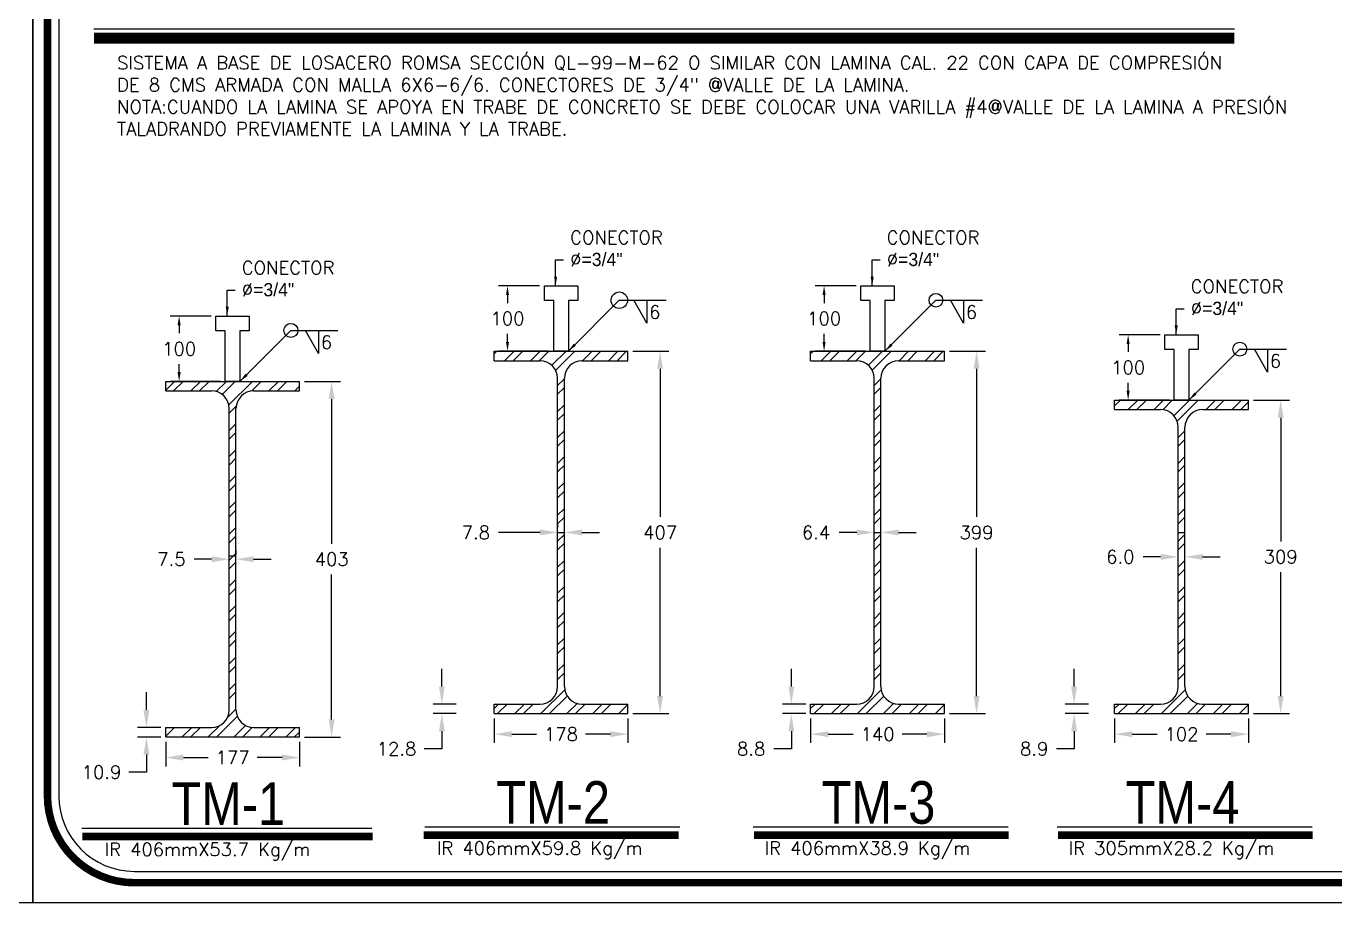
# Model space of a CAD drawing. Header units: millimetres. Extents: x -478 to -58, y -79 to 80.
# Drawn here: x -434.82 to -421.45, y 1.66 to 10.62 of the extents above; entities that cross this region are included whole.
import ezdxf

# ---------------------------------------------------------------- set-up
doc = ezdxf.new("R2010")
doc.units = ezdxf.units.MM
doc.header["$MEASUREMENT"] = 0
doc.layers.get('Defpoints').update_dxf_attribs({"color": 71})
doc.layers.add('L1', color=1, linetype='Continuous')
doc.layers.add('texto', color=5, linetype='Continuous')
doc.styles.add('GRAN', font='swissck.ttf', dxfattribs={"height": 0.3})
doc.styles.add('PEQ', font='simplex.shx', dxfattribs={"height": 0.09})
doc.styles.add('ROMANS', font='simplex.shx')
doc.styles.add('Txs', font='simplex.shx')
doc.dimstyles.new('STANDARD$0', dxfattribs={"dimtxt": 0.135, "dimasz": 0.095, "dimexe": 0.09, "dimexo": 0.05, "dimgap": 0.09, "dimtad": 0, "dimtih": 1, "dimtoh": 1, "dimdec": 0, "dimlfac": 100, "dimzin": 0, "dimdsep": 46, "dimtxsty": 'ROMANS', "dimcen": 0.09, "dimclrd": 1, "dimclre": 1, "dimclrt": 5, "dimadec": 0, "dimazin": 0, "dimtfac": 1, "dimtdec": 0, "dimtofl": 0, "dimtmove": 0, "dimatfit": 1, "dimfxl": 1, "dimtolj": 1, "dimtzin": 0, "dimarcsym": 0})

# ---------------------------------------------------------------- blocks, each defined once
blk = doc.blocks.new('*D52')
at = {"layer": 'Defpoints', "color": 0}
for p in [(-428.668, 7.294), (-428.668, 3.59), (-428.34, 3.59)]:
    blk.add_point(p, dxfattribs=at)
at = {"layer": 'texto', "color": 1, "lineweight": -2}
for p, q in [((-428.618, 7.294), (-428.25, 7.294)), ((-428.34, 7.114), (-428.34, 5.6)), ((-428.34, 3.77), (-428.34, 5.285)), ((-428.618, 3.59), (-428.25, 3.59))]:
    blk.add_line(p, q, dxfattribs=at)
at = {"layer": 'texto', "color": 1}
for points in [[(-428.37, 7.114), (-428.31, 7.114), (-428.34, 7.294)], [(-428.37, 3.77), (-428.31, 3.77), (-428.34, 3.59)]]:
    blk.add_solid(points, dxfattribs=at)
at = {"layer": 'texto', "color": 5, "insert": (-428.34, 5.442), "char_height": 0.135, "attachment_point": 5, "style": 'ROMANS'}
blk.add_mtext('\\A1;407', dxfattribs=at)
blk = doc.blocks.new('*D53')
at = {"layer": 'Defpoints', "color": 0}
for p in [(-429.386, 5.442), (-429.318, 5.442), (-429.318, 5.442)]:
    blk.add_point(p, dxfattribs=at)
at = {"layer": 'texto', "color": 1, "lineweight": -2}
for p, q in [((-429.386, 5.492), (-429.386, 5.532)), ((-429.318, 5.492), (-429.318, 5.532)), ((-429.566, 5.442), (-429.991, 5.442)), ((-429.138, 5.442), (-428.958, 5.442))]:
    blk.add_line(p, q, dxfattribs=at)
at = {"layer": 'texto', "color": 1}
for points in [[(-429.566, 5.472), (-429.566, 5.412), (-429.386, 5.442)], [(-429.138, 5.472), (-429.138, 5.412), (-429.318, 5.442)]]:
    blk.add_solid(points, dxfattribs=at)
at = {"layer": 'texto', "color": 5, "insert": (-430.222, 5.442), "char_height": 0.135, "attachment_point": 5, "style": 'ROMANS'}
blk.add_mtext('\\A1;7.8', dxfattribs=at)
blk = doc.blocks.new('*D50')
at = {"layer": 'Defpoints', "color": 0}
for p in [(-430.373, 3.687), (-430.569, 3.59), (-430.373, 3.59)]:
    blk.add_point(p, dxfattribs=at)
at = {"layer": 'texto', "color": 1, "lineweight": -2}
for p, q in [((-430.569, 3.867), (-430.569, 4.047)), ((-430.423, 3.687), (-430.659, 3.687)), ((-430.423, 3.59), (-430.659, 3.59)), ((-430.569, 3.41), (-430.569, 3.23)), ((-430.569, 3.23), (-430.749, 3.23))]:
    blk.add_line(p, q, dxfattribs=at)
at = {"layer": 'texto', "color": 1}
for points in [[(-430.599, 3.867), (-430.539, 3.867), (-430.569, 3.687)], [(-430.599, 3.41), (-430.539, 3.41), (-430.569, 3.59)]]:
    blk.add_solid(points, dxfattribs=at)
at = {"layer": 'texto', "color": 5, "insert": (-431.032, 3.23), "char_height": 0.135, "attachment_point": 5, "style": 'ROMANS'}
blk.add_mtext('\\A1;12.8', dxfattribs=at)
blk = doc.blocks.new('*D51')
at = {"layer": 'Defpoints', "color": 0}
for p in [(-430.036, 3.59), (-428.668, 3.59), (-428.668, 3.38)]:
    blk.add_point(p, dxfattribs=at)
at = {"layer": 'texto', "color": 1, "lineweight": -2}
for p, q in [((-430.036, 3.54), (-430.036, 3.29)), ((-428.668, 3.54), (-428.668, 3.29)), ((-429.856, 3.38), (-429.603, 3.38)), ((-428.848, 3.38), (-429.101, 3.38))]:
    blk.add_line(p, q, dxfattribs=at)
at = {"layer": 'texto', "color": 1}
for points in [[(-429.856, 3.41), (-429.856, 3.35), (-430.036, 3.38)], [(-428.848, 3.41), (-428.848, 3.35), (-428.668, 3.38)]]:
    blk.add_solid(points, dxfattribs=at)
at = {"layer": 'texto', "color": 5, "insert": (-429.352, 3.38), "char_height": 0.135, "attachment_point": 5, "style": 'ROMANS'}
blk.add_mtext('\\A1;178', dxfattribs=at)
blk = doc.blocks.new('*D54')
at = {"layer": 'Defpoints', "color": 0}
for p in [(-429.899, 7.962), (-429.522, 7.962), (-429.427, 7.294)]:
    blk.add_point(p, dxfattribs=at)
at = {"layer": 'L1', "color": 1, "lineweight": -2}
for p, q in [((-429.572, 7.962), (-429.989, 7.962)), ((-429.899, 7.867), (-429.899, 7.786)), ((-429.899, 7.389), (-429.899, 7.471)), ((-429.477, 7.294), (-429.989, 7.294))]:
    blk.add_line(p, q, dxfattribs=at)
at = {"layer": 'L1', "color": 1}
for points in [[(-429.914, 7.867), (-429.883, 7.867), (-429.899, 7.962)], [(-429.914, 7.389), (-429.883, 7.389), (-429.899, 7.294)]]:
    blk.add_solid(points, dxfattribs=at)
at = {"layer": 'L1', "color": 5, "insert": (-429.899, 7.628), "char_height": 0.135, "attachment_point": 5, "style": 'ROMANS'}
blk.add_mtext('\\A1;100', dxfattribs=at)
blk = doc.blocks.new('*D57')
at = {"layer": 'Defpoints', "color": 0}
for p in [(-432.022, 6.985), (-432.022, 3.351), (-431.695, 3.351)]:
    blk.add_point(p, dxfattribs=at)
at = {"layer": 'texto', "color": 1, "lineweight": -2}
for p, q in [((-431.972, 6.985), (-431.605, 6.985)), ((-431.695, 6.805), (-431.695, 5.326)), ((-431.695, 3.531), (-431.695, 5.011)), ((-431.972, 3.351), (-431.605, 3.351))]:
    blk.add_line(p, q, dxfattribs=at)
at = {"layer": 'texto', "color": 1}
for points in [[(-431.725, 6.805), (-431.665, 6.805), (-431.695, 6.985)], [(-431.725, 3.531), (-431.665, 3.531), (-431.695, 3.351)]]:
    blk.add_solid(points, dxfattribs=at)
at = {"layer": 'texto', "color": 5, "insert": (-431.695, 5.168), "char_height": 0.135, "attachment_point": 5, "style": 'ROMANS'}
blk.add_mtext('\\A1;403', dxfattribs=at)
blk = doc.blocks.new('*D58')
at = {"layer": 'Defpoints', "color": 0}
for p in [(-432.741, 5.168), (-432.672, 5.168), (-432.672, 5.168)]:
    blk.add_point(p, dxfattribs=at)
at = {"layer": 'texto', "color": 1, "lineweight": -2}
for p, q in [((-432.741, 5.218), (-432.741, 5.258)), ((-432.672, 5.218), (-432.672, 5.258)), ((-432.921, 5.168), (-433.101, 5.168)), ((-432.492, 5.168), (-432.312, 5.168))]:
    blk.add_line(p, q, dxfattribs=at)
at = {"layer": 'texto', "color": 1}
for points in [[(-432.921, 5.198), (-432.921, 5.138), (-432.741, 5.168)], [(-432.492, 5.198), (-432.492, 5.138), (-432.672, 5.168)]]:
    blk.add_solid(points, dxfattribs=at)
at = {"layer": 'texto', "color": 5, "insert": (-433.332, 5.168), "char_height": 0.135, "attachment_point": 5, "style": 'ROMANS'}
blk.add_mtext('\\A1;7.5', dxfattribs=at)
blk = doc.blocks.new('*D55')
at = {"layer": 'Defpoints', "color": 0}
for p in [(-433.587, 3.351), (-433.39, 3.448), (-433.39, 3.351)]:
    blk.add_point(p, dxfattribs=at)
at = {"layer": 'texto', "color": 1, "lineweight": -2}
for p, q in [((-433.587, 3.628), (-433.587, 3.808)), ((-433.44, 3.448), (-433.677, 3.448)), ((-433.44, 3.351), (-433.677, 3.351)), ((-433.587, 3.171), (-433.587, 2.991)), ((-433.587, 2.991), (-433.767, 2.991))]:
    blk.add_line(p, q, dxfattribs=at)
at = {"layer": 'texto', "color": 1}
for points in [[(-433.617, 3.628), (-433.557, 3.628), (-433.587, 3.448)], [(-433.617, 3.171), (-433.557, 3.171), (-433.587, 3.351)]]:
    blk.add_solid(points, dxfattribs=at)
at = {"layer": 'texto', "color": 5, "insert": (-434.046, 2.991), "char_height": 0.135, "attachment_point": 5, "style": 'ROMANS'}
blk.add_mtext('\\A1;10.9', dxfattribs=at)
blk = doc.blocks.new('*D56')
at = {"layer": 'Defpoints', "color": 0}
for p in [(-433.39, 3.351), (-432.022, 3.351), (-432.022, 3.141)]:
    blk.add_point(p, dxfattribs=at)
at = {"layer": 'texto', "color": 1, "lineweight": -2}
for p, q in [((-433.39, 3.301), (-433.39, 3.051)), ((-432.022, 3.301), (-432.022, 3.051)), ((-433.21, 3.141), (-432.957, 3.141)), ((-432.202, 3.141), (-432.456, 3.141))]:
    blk.add_line(p, q, dxfattribs=at)
at = {"layer": 'texto', "color": 1}
for points in [[(-433.21, 3.171), (-433.21, 3.111), (-433.39, 3.141)], [(-432.202, 3.171), (-432.202, 3.111), (-432.022, 3.141)]]:
    blk.add_solid(points, dxfattribs=at)
at = {"layer": 'texto', "color": 5, "insert": (-432.706, 3.141), "char_height": 0.135, "attachment_point": 5, "style": 'ROMANS'}
blk.add_mtext('\\A1;177', dxfattribs=at)
blk = doc.blocks.new('*D59')
at = {"layer": 'Defpoints', "color": 0}
for p in [(-433.253, 7.653), (-432.877, 7.653), (-432.781, 6.985)]:
    blk.add_point(p, dxfattribs=at)
at = {"layer": 'L1', "color": 1, "lineweight": -2}
for p, q in [((-432.927, 7.653), (-433.343, 7.653)), ((-433.253, 7.558), (-433.253, 7.477)), ((-433.253, 7.08), (-433.253, 7.162)), ((-432.831, 6.985), (-433.343, 6.985))]:
    blk.add_line(p, q, dxfattribs=at)
at = {"layer": 'L1', "color": 1}
for points in [[(-433.269, 7.558), (-433.237, 7.558), (-433.253, 7.653)], [(-433.269, 7.08), (-433.237, 7.08), (-433.253, 6.985)]]:
    blk.add_solid(points, dxfattribs=at)
at = {"layer": 'L1', "color": 5, "insert": (-433.253, 7.319), "char_height": 0.135, "attachment_point": 5, "style": 'ROMANS'}
blk.add_mtext('\\A1;100', dxfattribs=at)
blk = doc.blocks.new('*D84')
at = {"layer": 'Defpoints', "color": 0}
for p in [(-425.434, 7.294), (-425.434, 3.59), (-425.107, 3.59)]:
    blk.add_point(p, dxfattribs=at)
at = {"layer": 'texto', "color": 1, "lineweight": -2}
for p, q in [((-425.384, 7.294), (-425.017, 7.294)), ((-425.107, 7.114), (-425.107, 5.6)), ((-425.107, 3.77), (-425.107, 5.285)), ((-425.384, 3.59), (-425.017, 3.59))]:
    blk.add_line(p, q, dxfattribs=at)
at = {"layer": 'texto', "color": 1}
for points in [[(-425.137, 7.114), (-425.077, 7.114), (-425.107, 7.294)], [(-425.137, 3.77), (-425.077, 3.77), (-425.107, 3.59)]]:
    blk.add_solid(points, dxfattribs=at)
at = {"layer": 'texto', "color": 5, "insert": (-425.107, 5.442), "char_height": 0.135, "attachment_point": 5, "style": 'ROMANS'}
blk.add_mtext('\\A1;399', dxfattribs=at)
blk = doc.blocks.new('*D85')
at = {"layer": 'Defpoints', "color": 0}
for p in [(-426.152, 5.442), (-426.084, 5.442), (-426.084, 5.442)]:
    blk.add_point(p, dxfattribs=at)
at = {"layer": 'texto', "color": 1, "lineweight": -2}
for p, q in [((-426.152, 5.492), (-426.152, 5.532)), ((-426.084, 5.492), (-426.084, 5.532)), ((-426.332, 5.442), (-426.512, 5.442)), ((-425.904, 5.442), (-425.724, 5.442))]:
    blk.add_line(p, q, dxfattribs=at)
at = {"layer": 'texto', "color": 1}
for points in [[(-426.332, 5.472), (-426.332, 5.412), (-426.152, 5.442)], [(-425.904, 5.472), (-425.904, 5.412), (-426.084, 5.442)]]:
    blk.add_solid(points, dxfattribs=at)
at = {"layer": 'texto', "color": 5, "insert": (-426.747, 5.442), "char_height": 0.135, "attachment_point": 5, "style": 'ROMANS'}
blk.add_mtext('\\A1;6.4', dxfattribs=at)
blk = doc.blocks.new('*D82')
at = {"layer": 'Defpoints', "color": 0}
for p in [(-426.802, 3.687), (-426.999, 3.59), (-426.802, 3.59)]:
    blk.add_point(p, dxfattribs=at)
at = {"layer": 'texto', "color": 1, "lineweight": -2}
for p, q in [((-426.999, 3.867), (-426.999, 4.047)), ((-426.852, 3.687), (-427.089, 3.687)), ((-426.852, 3.59), (-427.089, 3.59)), ((-426.999, 3.41), (-426.999, 3.23)), ((-426.999, 3.23), (-427.179, 3.23))]:
    blk.add_line(p, q, dxfattribs=at)
at = {"layer": 'texto', "color": 1}
for points in [[(-427.029, 3.867), (-426.969, 3.867), (-426.999, 3.687)], [(-427.029, 3.41), (-426.969, 3.41), (-426.999, 3.59)]]:
    blk.add_solid(points, dxfattribs=at)
at = {"layer": 'texto', "color": 5, "insert": (-427.41, 3.23), "char_height": 0.135, "attachment_point": 5, "style": 'ROMANS'}
blk.add_mtext('\\A1;8.8', dxfattribs=at)
blk = doc.blocks.new('*D83')
at = {"layer": 'Defpoints', "color": 0}
for p in [(-426.802, 3.59), (-425.434, 3.59), (-425.434, 3.38)]:
    blk.add_point(p, dxfattribs=at)
at = {"layer": 'texto', "color": 1, "lineweight": -2}
for p, q in [((-426.802, 3.54), (-426.802, 3.29)), ((-425.434, 3.54), (-425.434, 3.29)), ((-426.622, 3.38), (-426.369, 3.38)), ((-425.614, 3.38), (-425.868, 3.38))]:
    blk.add_line(p, q, dxfattribs=at)
at = {"layer": 'texto', "color": 1}
for points in [[(-426.622, 3.41), (-426.622, 3.35), (-426.802, 3.38)], [(-425.614, 3.41), (-425.614, 3.35), (-425.434, 3.38)]]:
    blk.add_solid(points, dxfattribs=at)
at = {"layer": 'texto', "color": 5, "insert": (-426.118, 3.38), "char_height": 0.135, "attachment_point": 5, "style": 'ROMANS'}
blk.add_mtext('\\A1;140', dxfattribs=at)
blk = doc.blocks.new('*D86')
at = {"layer": 'Defpoints', "color": 0}
for p in [(-426.665, 7.962), (-426.288, 7.962), (-426.193, 7.294)]:
    blk.add_point(p, dxfattribs=at)
at = {"layer": 'L1', "color": 1, "lineweight": -2}
for p, q in [((-426.338, 7.962), (-426.755, 7.962)), ((-426.665, 7.867), (-426.665, 7.786)), ((-426.665, 7.389), (-426.665, 7.471)), ((-426.243, 7.294), (-426.755, 7.294))]:
    blk.add_line(p, q, dxfattribs=at)
at = {"layer": 'L1', "color": 1}
for points in [[(-426.681, 7.867), (-426.649, 7.867), (-426.665, 7.962)], [(-426.681, 7.389), (-426.649, 7.389), (-426.665, 7.294)]]:
    blk.add_solid(points, dxfattribs=at)
at = {"layer": 'L1', "color": 5, "insert": (-426.665, 7.628), "char_height": 0.135, "attachment_point": 5, "style": 'ROMANS'}
blk.add_mtext('\\A1;100', dxfattribs=at)
blk = doc.blocks.new('*D105')
at = {"layer": 'Defpoints', "color": 0}
for p in [(-422.329, 6.794), (-422.329, 3.59), (-422.001, 3.59)]:
    blk.add_point(p, dxfattribs=at)
at = {"layer": 'texto', "color": 1, "lineweight": -2}
for p, q in [((-422.279, 6.794), (-421.911, 6.794)), ((-422.001, 6.614), (-422.001, 5.35)), ((-422.001, 3.77), (-422.001, 5.035)), ((-422.279, 3.59), (-421.911, 3.59))]:
    blk.add_line(p, q, dxfattribs=at)
at = {"layer": 'texto', "color": 1}
for points in [[(-422.031, 6.614), (-421.971, 6.614), (-422.001, 6.794)], [(-422.031, 3.77), (-421.971, 3.77), (-422.001, 3.59)]]:
    blk.add_solid(points, dxfattribs=at)
at = {"layer": 'texto', "color": 5, "insert": (-422.001, 5.192), "char_height": 0.135, "attachment_point": 5, "style": 'ROMANS'}
blk.add_mtext('\\A1;309', dxfattribs=at)
blk = doc.blocks.new('*D106')
at = {"layer": 'Defpoints', "color": 0}
for p in [(-423.047, 5.192), (-422.979, 5.192), (-422.979, 5.192)]:
    blk.add_point(p, dxfattribs=at)
at = {"layer": 'texto', "color": 1, "lineweight": -2}
for p, q in [((-423.047, 5.242), (-423.047, 5.282)), ((-422.979, 5.242), (-422.979, 5.282)), ((-423.227, 5.192), (-423.407, 5.192)), ((-422.799, 5.192), (-422.619, 5.192))]:
    blk.add_line(p, q, dxfattribs=at)
at = {"layer": 'texto', "color": 1}
for points in [[(-423.227, 5.222), (-423.227, 5.162), (-423.047, 5.192)], [(-422.799, 5.222), (-422.799, 5.162), (-422.979, 5.192)]]:
    blk.add_solid(points, dxfattribs=at)
at = {"layer": 'texto', "color": 5, "insert": (-423.639, 5.192), "char_height": 0.135, "attachment_point": 5, "style": 'ROMANS'}
blk.add_mtext('\\A1;6.0', dxfattribs=at)
blk = doc.blocks.new('*D103')
at = {"layer": 'Defpoints', "color": 0}
for p in [(-423.915, 3.687), (-424.111, 3.59), (-423.915, 3.59)]:
    blk.add_point(p, dxfattribs=at)
at = {"layer": 'texto', "color": 1, "lineweight": -2}
for p, q in [((-424.111, 3.867), (-424.111, 4.047)), ((-423.965, 3.687), (-424.201, 3.687)), ((-423.965, 3.59), (-424.201, 3.59)), ((-424.111, 3.41), (-424.111, 3.23)), ((-424.111, 3.23), (-424.291, 3.23))]:
    blk.add_line(p, q, dxfattribs=at)
at = {"layer": 'texto', "color": 1}
for points in [[(-424.141, 3.867), (-424.081, 3.867), (-424.111, 3.687)], [(-424.141, 3.41), (-424.081, 3.41), (-424.111, 3.59)]]:
    blk.add_solid(points, dxfattribs=at)
at = {"layer": 'texto', "color": 5, "insert": (-424.519, 3.23), "char_height": 0.135, "attachment_point": 5, "style": 'ROMANS'}
blk.add_mtext('\\A1;8.9', dxfattribs=at)
blk = doc.blocks.new('*D104')
at = {"layer": 'Defpoints', "color": 0}
for p in [(-423.697, 3.59), (-422.329, 3.59), (-422.329, 3.38)]:
    blk.add_point(p, dxfattribs=at)
at = {"layer": 'texto', "color": 1, "lineweight": -2}
for p, q in [((-423.697, 3.54), (-423.697, 3.29)), ((-422.329, 3.54), (-422.329, 3.29)), ((-423.517, 3.38), (-423.264, 3.38)), ((-422.509, 3.38), (-422.762, 3.38))]:
    blk.add_line(p, q, dxfattribs=at)
at = {"layer": 'texto', "color": 1}
for points in [[(-423.517, 3.41), (-423.517, 3.35), (-423.697, 3.38)], [(-422.509, 3.41), (-422.509, 3.35), (-422.329, 3.38)]]:
    blk.add_solid(points, dxfattribs=at)
at = {"layer": 'texto', "color": 5, "insert": (-423.013, 3.38), "char_height": 0.135, "attachment_point": 5, "style": 'ROMANS'}
blk.add_mtext('\\A1;102', dxfattribs=at)
blk = doc.blocks.new('*D107')
at = {"layer": 'Defpoints', "color": 0}
for p in [(-423.559, 7.462), (-423.183, 7.462), (-423.088, 6.794)]:
    blk.add_point(p, dxfattribs=at)
at = {"layer": 'L1', "color": 1, "lineweight": -2}
for p, q in [((-423.233, 7.462), (-423.649, 7.462)), ((-423.559, 7.367), (-423.559, 7.286)), ((-423.559, 6.889), (-423.559, 6.971)), ((-423.138, 6.794), (-423.649, 6.794))]:
    blk.add_line(p, q, dxfattribs=at)
at = {"layer": 'L1', "color": 1}
for points in [[(-423.575, 7.367), (-423.544, 7.367), (-423.559, 7.462)], [(-423.575, 6.889), (-423.544, 6.889), (-423.559, 6.794)]]:
    blk.add_solid(points, dxfattribs=at)
at = {"layer": 'L1', "color": 5, "insert": (-423.559, 7.128), "char_height": 0.135, "attachment_point": 5, "style": 'ROMANS'}
blk.add_mtext('\\A1;100', dxfattribs=at)

msp = doc.modelspace()

# ---------------------------------------------------------------- hatches: boundary and pattern name
at = {"layer": 'L1'}
h = msp.add_hatch(dxfattribs=at)
h.set_pattern_fill('ANSI32', color=256, scale=0.5, style=0)
h.set_pattern_definition([(45, (-33.671, -15.77167), (-0.13258252, 0.13258252), []), (45, (-33.5826, -15.77167), (-0.13258252, 0.13258252), [])])
h.paths.add_polyline_path([(-429.38635, 7.01713), (-429.38635, 3.86716, -0.41421356), (-429.56635, 3.68716), (-430.03615, 3.68716), (-430.03615, 3.58996), (-428.66815, 3.58996), (-428.66815, 3.68716), (-429.13795, 3.68716, -0.41421356), (-429.31795, 3.86716), (-429.31795, 7.01713, -0.41421356), (-429.13795, 7.19713), (-428.66815, 7.19713), (-428.66815, 7.29433), (-430.03615, 7.29433), (-430.03615, 7.19713), (-429.56635, 7.19713, -0.41421356)])
h = msp.add_hatch(dxfattribs=at)
h.set_pattern_fill('ANSI32', color=256, scale=0.5, style=0)
h.set_pattern_definition([(45, (-30.43714, -15.77167), (-0.13258252, 0.13258252), []), (45, (-30.34875, -15.77167), (-0.13258252, 0.13258252), [])])
h.paths.add_polyline_path([(-426.1525, 7.01713), (-426.1525, 3.86716, -0.41421356), (-426.3325, 3.68716), (-426.8023, 3.68716), (-426.8023, 3.58996), (-425.4343, 3.58996), (-425.4343, 3.68716), (-425.9041, 3.68716, -0.41421356), (-426.0841, 3.86716), (-426.0841, 7.01713, -0.41421356), (-425.9041, 7.19713), (-425.4343, 7.19713), (-425.4343, 7.29433), (-426.8023, 7.29433), (-426.8023, 7.19713), (-426.3325, 7.19713, -0.41421356)])
h = msp.add_hatch(dxfattribs=at)
h.set_pattern_fill('ANSI32', color=256, scale=0.5, style=0)
h.set_pattern_definition([(45, (-422.70675, -25.90832), (-0.1325825, 0.1325825), []), (45, (-422.61836, -25.90832), (-0.1325825, 0.1325825), [])])
edge = h.paths.add_edge_path()
edge.add_line((-432.02236, 6.9853), (-433.39036, 6.9853))
edge.add_line((-433.39036, 6.9853), (-433.39036, 6.8881))
edge.add_line((-433.39036, 6.8881), (-432.92056, 6.8881))
edge.add_arc((-432.92056, 6.7081), 0.18, 0, 90, ccw=False)
edge.add_line((-432.74056, 6.7081), (-432.74056, 3.6284))
edge.add_arc((-432.92056, 3.6284), 0.18, -90, 0, ccw=False)
edge.add_line((-432.92056, 3.4484), (-433.39036, 3.4484))
edge.add_line((-433.39036, 3.4484), (-433.39036, 3.3512))
edge.add_line((-433.39036, 3.3512), (-432.02236, 3.3512))
edge.add_line((-432.02236, 3.3512), (-432.02236, 3.4484))
edge.add_line((-432.02236, 3.4484), (-432.49216, 3.4484))
edge.add_arc((-432.49216, 3.6284), 0.18, 180, 270, ccw=False)
edge.add_line((-432.67216, 3.6284), (-432.67216, 6.7081))
edge.add_arc((-432.49216, 6.7081), 0.18, 90, 180, ccw=False)
edge.add_line((-432.49216, 6.8881), (-432.02236, 6.8881))
edge.add_line((-432.02236, 6.8881), (-432.02236, 6.9853))
h = msp.add_hatch(dxfattribs=at)
h.set_pattern_fill('ANSI32', color=256, scale=0.5, style=0)
h.set_pattern_definition([(45, (-27.33177, -15.77167), (-0.13258252, 0.13258252), []), (45, (-27.24338, -15.77167), (-0.13258252, 0.13258252), [])])
h.paths.add_polyline_path([(-422.32892, 6.79433), (-423.69692, 6.79433), (-423.69692, 6.69713), (-423.22712, 6.69713, -0.41421356), (-423.04712, 6.51713), (-423.04712, 3.86716, -0.41421356), (-423.22712, 3.68716), (-423.69692, 3.68716), (-423.69692, 3.58996), (-422.32892, 3.58996), (-422.32892, 3.68716), (-422.79872, 3.68716, -0.41421356), (-422.97872, 3.86716), (-422.97872, 6.51713, -0.41421356), (-422.79872, 6.69713), (-422.32892, 6.69713)])
h = msp.add_hatch(dxfattribs=at)
h.set_pattern_fill('ANGLE', color=256, style=0)
h.set_pattern_definition([(0, (-4157.997, 263.642), (0, 6.985), [5.08, -1.905]), (90, (-4157.997, 263.642), (-6.985, 4e-16), [5.08, -1.905])])
h.paths.add_polyline_path([(-432.49216, 6.41512), (-432.02236, 6.41512), (-432.02236, 6.51232), (-433.39036, 6.51232), (-433.39036, 6.41512), (-432.92056, 6.41512, -0.41421356), (-432.74056, 6.23512), (-432.74056, 3.6284, -0.41421356), (-432.92056, 3.4484), (-433.39036, 3.4484), (-433.39036, 3.3512), (-432.02236, 3.3512), (-432.02236, 3.4484), (-432.49216, 3.4484, -0.41421356), (-432.67216, 3.6284), (-432.67216, 6.23512, -0.41421356)])
at = {"layer": 'texto'}
h = msp.add_hatch(dxfattribs=at)
h.set_pattern_fill('ANGLE', color=256, style=0)
h.set_pattern_definition([(0, (-4154.6425, 263.881), (0, 6.985), [5.08, -1.905]), (90, (-4154.6425, 263.881), (-6.985, 4e-16), [5.08, -1.905])])
h.paths.add_polyline_path([(-429.13795, 6.65387), (-428.66815, 6.65387), (-428.66815, 6.75107), (-430.03615, 6.75107), (-430.03615, 6.65387), (-429.56635, 6.65387, -0.41421356), (-429.38635, 6.47387), (-429.38635, 3.86716, -0.41421356), (-429.56635, 3.68716), (-430.03615, 3.68716), (-430.03615, 3.58996), (-428.66815, 3.58996), (-428.66815, 3.68716), (-429.13795, 3.68716, -0.41421356), (-429.31795, 3.86716), (-429.31795, 6.47387, -0.41421356)])
h = msp.add_hatch(dxfattribs=at)
h.set_pattern_fill('ANGLE', color=256, style=0)
h.set_pattern_definition([(0, (-4151.409, 263.881), (0, 6.985), [5.08, -1.905]), (90, (-4151.409, 263.881), (-6.985, 4e-16), [5.08, -1.905])])
h.paths.add_polyline_path([(-425.9041, 6.65387), (-425.4343, 6.65387), (-425.4343, 6.75107), (-426.8023, 6.75107), (-426.8023, 6.65387), (-426.3325, 6.65387, -0.41421356), (-426.1525, 6.47387), (-426.1525, 3.86716, -0.41421356), (-426.3325, 3.68716), (-426.8023, 3.68716), (-426.8023, 3.58996), (-425.4343, 3.58996), (-425.4343, 3.68716), (-425.9041, 3.68716, -0.41421356), (-426.0841, 3.86716), (-426.0841, 6.47387, -0.41421356)])
h = msp.add_hatch(dxfattribs=at)
h.set_pattern_fill('ANGLE', color=256, style=0)
h.set_pattern_definition([(0, (-4148.303, 263.881), (0, 6.985), [5.08, -1.905]), (90, (-4148.303, 263.881), (-6.985, 4e-16), [5.08, -1.905])])
h.paths.add_polyline_path([(-422.79872, 6.65387), (-422.32892, 6.65387), (-422.32892, 6.75107), (-423.69692, 6.75107), (-423.69692, 6.65387), (-423.22712, 6.65387, -0.41421356), (-423.04712, 6.47387), (-423.04712, 3.86716, -0.41421356), (-423.22712, 3.68716), (-423.69692, 3.68716), (-423.69692, 3.58996), (-422.32892, 3.58996), (-422.32892, 3.68716), (-422.79872, 3.68716, -0.41421356), (-422.97872, 3.86716), (-422.97872, 6.47387, -0.41421356)])

# ---------------------------------------------------------------- linework, layer by layer
for p, q in [((-422.47297, 10.58411), (-434.12297, 10.58411)), ((-430.03615, 7.29433), (-428.66815, 7.29433)), ((-430.03615, 7.19713), (-430.03615, 7.29433)), ((-428.66815, 7.19713), (-428.66815, 7.29433)), ((-426.8023, 7.29433), (-425.4343, 7.29433)), ((-426.8023, 7.19713), (-426.8023, 7.29433)), ((-425.4343, 7.19713), (-425.4343, 7.29433)), ((-430.03615, 7.19713), (-429.56635, 7.19713)), ((-429.13795, 7.19713), (-428.66815, 7.19713)), ((-426.8023, 7.19713), (-426.3325, 7.19713)), ((-425.9041, 7.19713), (-425.4343, 7.19713)), ((-433.39036, 6.9853), (-432.02236, 6.9853)), ((-433.39036, 6.8881), (-433.39036, 6.9853)), ((-432.02236, 6.8881), (-432.02236, 6.9853)), ((-429.38635, 3.86716), (-429.38635, 7.01713)), ((-429.31795, 3.86716), (-429.31795, 7.01713)), ((-426.1525, 3.86716), (-426.1525, 7.01713)), ((-426.0841, 3.86716), (-426.0841, 7.01713)), ((-433.39036, 6.8881), (-432.92056, 6.8881)), ((-432.49216, 6.8881), (-432.02236, 6.8881)), ((-432.74056, 3.6284), (-432.74056, 6.7081)), ((-432.67216, 3.6284), (-432.67216, 6.7081)), ((-423.69692, 6.79433), (-422.32892, 6.79433)), ((-423.69692, 6.69713), (-423.69692, 6.79433)), ((-423.69692, 6.69713), (-423.22712, 6.69713)), ((-422.79872, 6.69713), (-422.32892, 6.69713)), ((-422.32892, 6.69713), (-422.32892, 6.79433)), ((-423.04712, 3.86716), (-423.04712, 6.51713)), ((-422.97872, 3.86716), (-422.97872, 6.51713)), ((-430.03615, 3.68716), (-429.56635, 3.68716)), ((-430.03615, 3.58996), (-430.03615, 3.68716)), ((-429.13795, 3.68716), (-428.66815, 3.68716)), ((-428.66815, 3.58996), (-428.66815, 3.68716)), ((-426.8023, 3.68716), (-426.3325, 3.68716)), ((-426.8023, 3.58996), (-426.8023, 3.68716)), ((-425.9041, 3.68716), (-425.4343, 3.68716)), ((-425.4343, 3.58996), (-425.4343, 3.68716)), ((-423.69692, 3.68716), (-423.22712, 3.68716)), ((-423.69692, 3.58996), (-423.69692, 3.68716)), ((-422.79872, 3.68716), (-422.32892, 3.68716)), ((-422.32892, 3.58996), (-422.32892, 3.68716)), ((-430.03615, 3.58996), (-428.66815, 3.58996)), ((-426.8023, 3.58996), (-425.4343, 3.58996)), ((-423.69692, 3.58996), (-422.32892, 3.58996)), ((-433.39036, 3.4484), (-432.92056, 3.4484)), ((-433.39036, 3.3512), (-433.39036, 3.4484)), ((-433.39036, 3.3512), (-432.02236, 3.3512)), ((-432.49216, 3.4484), (-432.02236, 3.4484)), ((-432.02236, 3.3512), (-432.02236, 3.4484)), ((-434.24808, 2.41843), (-431.28322, 2.41843)), ((-434.24808, 2.41843), (-431.28322, 2.41843)), ((-430.74438, 2.4313), (-428.13979, 2.4313)), ((-430.74438, 2.4313), (-428.13979, 2.4313)), ((-427.3879, 2.4313), (-424.78542, 2.4313)), ((-427.3879, 2.4313), (-424.78542, 2.4313)), ((-424.28253, 2.4313), (-421.68005, 2.4313)), ((-424.28253, 2.4313), (-421.68005, 2.4313))]:
    msp.add_line(p, q, dxfattribs=at)
at = {"layer": 'texto', "color": 7}
for points in [[(-478.24153, 1.65615), (-478.24153, 67.49957), (-434.74588, 67.49957), (-434.74588, 1.65615)], [(-434.74588, 1.65615), (-434.74588, 67.49957), (-391.25023, 67.49957), (-391.25023, 1.65615)]]:
    msp.add_lwpolyline(points, close=True, dxfattribs=at)
at = {"layer": 'texto', "const_width": 0.07718}
msp.add_lwpolyline([(-434.59765, 66.46207), (-434.59765, 2.74941, 0.41421356), (-433.71014, 1.86189), (-392.28773, 1.86189, 0.41421356), (-391.40022, 2.74941), (-391.40022, 66.46207, 0.41421356), (-392.28773, 67.34958), (-433.71014, 67.34958, 0.41421356)], format="xyb", close=True, dxfattribs=at)
at = {"layer": 'texto'}
msp.add_lwpolyline([(-434.48189, 66.46207), (-434.48189, 2.74941, 0.41421356), (-433.71014, 1.97766), (-392.28773, 1.97766, 0.41421356), (-391.51598, 2.74941), (-391.51598, 66.46207, 0.41421356), (-392.28773, 67.23382), (-433.71014, 67.23382, 0.41421356)], format="xyb", close=True, dxfattribs=at)
for points, const_width in [([(-422.47297, 10.49412), (-434.12297, 10.49412)], 0.11249), ([(-434.242, 2.33517), (-431.27714, 2.33517)], 0.07741), ([(-433.3279, 2.33517), (-431.27714, 2.33517)], 0.07741), ([(-430.75595, 2.34804), (-428.14891, 2.34804)], 0.07741), ([(-427.38182, 2.34804), (-424.77934, 2.34804)], 0.07741), ([(-426.55496, 2.34804), (-424.86658, 2.34804)], 0.07741), ([(-424.27644, 2.34804), (-421.67397, 2.34804)], 0.07741), ([(-423.44959, 2.34804), (-421.76121, 2.34804)], 0.07741)]:
    msp.add_lwpolyline(points, dxfattribs=dict(at, const_width=const_width))
for points in [[(-429.42696, 7.29433), (-429.42696, 7.81259), (-429.52231, 7.81259), (-429.52231, 7.96222), (-429.18198, 7.96222), (-429.18198, 7.81259), (-429.27733, 7.81259), (-429.27733, 7.29433), (-429.42696, 7.29433)], [(-426.19311, 7.29433), (-426.19311, 7.81259), (-426.28846, 7.81259), (-426.28846, 7.96222), (-425.94813, 7.96222), (-425.94813, 7.81259), (-426.04348, 7.81259), (-426.04348, 7.29433), (-426.19311, 7.29433)], [(-428.47451, 7.81483), (-428.47451, 7.58015), (-428.60861, 7.81483)], [(-425.24066, 7.81483), (-425.24066, 7.58015), (-425.37476, 7.81483)], [(-432.78117, 6.9853), (-432.78117, 7.50357), (-432.87652, 7.50357), (-432.87652, 7.65319), (-432.5362, 7.65319), (-432.5362, 7.50357), (-432.63155, 7.50357), (-432.63155, 6.9853), (-432.78117, 6.9853)], [(-431.82872, 7.5058), (-431.82872, 7.27112), (-431.96283, 7.5058)], [(-423.08774, 6.79433), (-423.08774, 7.31259), (-423.18309, 7.31259), (-423.18309, 7.46222), (-422.84276, 7.46222), (-422.84276, 7.31259), (-422.93811, 7.31259), (-422.93811, 6.79433), (-423.08774, 6.79433)], [(-422.13529, 7.31483), (-422.13529, 7.08015), (-422.26939, 7.31483)]]:
    msp.add_lwpolyline(points, dxfattribs=at)
for centre, radius in [((-428.75684, 7.81483), 0.08437), ((-425.52298, 7.81483), 0.07022), ((-432.11105, 7.5058), 0.0719), ((-422.41761, 7.31483), 0.07137)]:
    msp.add_circle(centre, radius, dxfattribs=at)
for centre, start, end in [((-429.56635, 7.01713), 0, 90), ((-429.13795, 7.01713), 90, 180), ((-426.3325, 7.01713), 0, 90), ((-425.9041, 7.01713), 90, 180), ((-432.92056, 6.7081), 0, 90), ((-432.49216, 6.7081), 90, 180), ((-423.22712, 6.51713), 0, 90), ((-422.79872, 6.51713), 90, 180), ((-429.56635, 3.86716), 270, 0), ((-429.13795, 3.86716), 180, 270), ((-426.3325, 3.86716), 270, 0), ((-425.9041, 3.86716), 180, 270), ((-423.22712, 3.86716), 270, 0), ((-422.79872, 3.86716), 180, 270), ((-432.92056, 3.6284), 270, 0), ((-432.49216, 3.6284), 180, 270)]:
    msp.add_arc(centre, 0.18, start, end, dxfattribs=at)

# ---------------------------------------------------------------- texts
at = {"layer": 'texto', "style": 'GRAN'}
for s, p in [('TM-1', (-433.33145, 2.45224)), ('TM-2', (-430.01349, 2.46511)), ('TM-3', (-426.68995, 2.46511)), ('TM-4', (-423.58457, 2.46511))]:
    msp.add_text(s, height=0.434601, dxfattribs=at).set_placement(p)
at = {"layer": 'texto', "insert": (-433.88703, 10.30981), "char_height": 0.135, "width": 16.0206475, "attachment_point": 1, "style": 'Txs'}
msp.add_mtext('SISTEMA A BASE DE LOSACERO ROMSA SECCIÓN QL-99-M-62 O SIMILAR CON LAMINA CAL. 22 CON CAPA DE COMPRESIÓN\\PDE 8 CMS ARMADA CON MALLA 6X6-6/6. CONECTORES DE 3/4" @VALLE DE LA LAMINA.\\PNOTA:{\\A1;CUANDO LA LAMINA SE APOYA EN TRABE DE CONCRETO SE DEBE COLOCAR UNA VARILLA #4@VALLE DE LA LAMINA A PRESIÓN\\PTALADRANDO PREVIAMENTE LA LAMINA Y LA TRABE. }', dxfattribs=at)
at = {"layer": 'texto', "style": 'PEQ'}
for s, insert, char_height, attachment_point in [('CONECTOR\\P{\\H1.0025x;Ø\\fMS Shell Dlg 2|b0|i0|c0|p0;=3/4"}', (-429.25899, 8.34294), 0.1346625, 4), ('CONECTOR\\P{\\H1.0025x;Ø\\fMS Shell Dlg 2|b0|i0|c0|p0;=3/4"}', (-426.02514, 8.34294), 0.1346625, 4), ('CONECTOR\\P{\\H1.0025x;Ø\\fMS Shell Dlg 2|b0|i0|c0|p0;=3/4"}', (-432.6132, 8.03391), 0.1346625, 4), ('CONECTOR\\P{\\H1.0025x;Ø\\fMS Shell Dlg 2|b0|i0|c0|p0;=3/4"}', (-422.91976, 7.84294), 0.1346625, 4), ('6', (-428.33605, 7.69418), 0.135, 6), ('6', (-425.1022, 7.69418), 0.135, 6), ('6', (-431.69027, 7.38516), 0.135, 6), ('6', (-421.99683, 7.19418), 0.135, 6)]:
    msp.add_mtext(s, dxfattribs=dict(at, insert=insert, char_height=char_height, attachment_point=attachment_point))
at = {"layer": 'texto', "char_height": 0.135, "attachment_point": 1, "style": 'PEQ'}
for s, insert in [('IR 406mmX53.7 Kg/m', (-434.01446, 2.27017)), ('IR 406mmX59.8 Kg/m', (-430.62052, 2.28304)), ('IR 406mmX38.9 Kg/m', (-427.27288, 2.28304)), ('IR 305mmX28.2 Kg/m', (-424.16751, 2.28304))]:
    msp.add_mtext_dynamic_manual_height_columns(s, width=3.5525708, gutter_width=0.9, heights=[0], dxfattribs=dict(at, insert=insert))

# ---------------------------------------------------------------- dimensions: what is measured, and where the dimension line sits
at = {"layer": 'L1'}
for base, p1, p2, picture, middle in [((-429.89866, 7.96222), (-429.42696, 7.29433), (-429.52231, 7.96222), '*D54', (-429.89866, 7.62827)), ((-426.6648, 7.96222), (-426.19311, 7.29433), (-426.28846, 7.96222), '*D86', (-426.6648, 7.62827)), ((-433.25287, 7.65319), (-432.78117, 6.9853), (-432.87652, 7.65319), '*D59', (-433.25287, 7.31925)), ((-423.55943, 7.46222), (-423.08774, 6.79433), (-423.18309, 7.46222), '*D107', (-423.55943, 7.12827))]:
    dim = msp.add_linear_dim(base=base, p1=p1, p2=p2, angle=90, text='100', dimstyle='STANDARD$0', dxfattribs=at)
    dim.commit()
    dim.dimension.update_dxf_attribs({"geometry": picture, "text_midpoint": middle, "dimtype": 160})
at = {"layer": 'texto'}
for base, p1, p2, angle, text, picture, middle in [((-428.34041, 3.58996), (-428.66815, 7.29433), (-428.66815, 3.58996), 90, '407', '*D52', (-428.34041, 5.44214)), ((-425.10656, 3.58996), (-425.4343, 7.29433), (-425.4343, 3.58996), 90, '399', '*D84', (-425.10656, 5.44214)), ((-431.69462, 3.3512), (-432.02236, 6.9853), (-432.02236, 3.3512), 90, '403', '*D57', (-431.69462, 5.16825)), ((-422.00118, 3.58996), (-422.32892, 6.79433), (-422.32892, 3.58996), 90, '309', '*D105', (-422.00118, 5.19214)), ((-430.56893, 3.58996), (-430.37257, 3.68716), (-430.37257, 3.58996), 270, '12.8', '*D50', (-431.03178, 3.22996)), ((-426.99865, 3.58996), (-426.8023, 3.68716), (-426.8023, 3.58996), 270, '8.8', '*D82', (-427.41008, 3.22996)), ((-424.11096, 3.58996), (-423.9146, 3.68716), (-423.9146, 3.58996), 270, '8.9', '*D103', (-424.51917, 3.22996)), ((-433.58672, 3.3512), (-433.39036, 3.4484), (-433.39036, 3.3512), 270, '10.9', '*D55', (-434.04636, 2.9912))]:
    dim = msp.add_linear_dim(base=base, p1=p1, p2=p2, angle=angle, text=text, dimstyle='STANDARD$0', override={"dimtxt": 0.135, "dimasz": 0.18}, dxfattribs=at)
    dim.commit()
    dim.dimension.update_dxf_attribs({"geometry": picture, "text_midpoint": middle})
for base, p1, p2, text, picture, middle in [((-429.31795, 5.44214), (-429.38635, 5.44214), (-429.31795, 5.44214), '7.8', '*D53', (-430.22206, 5.44214)), ((-426.0841, 5.44214), (-426.1525, 5.44214), (-426.0841, 5.44214), '6.4', '*D85', (-426.74714, 5.44214)), ((-432.67216, 5.16825), (-432.74056, 5.16825), (-432.67216, 5.16825), '7.5', '*D58', (-433.33199, 5.16825)), ((-422.97872, 5.19214), (-423.04712, 5.19214), (-422.97872, 5.19214), '6.0', '*D106', (-423.63855, 5.19214))]:
    dim = msp.add_linear_dim(base=base, p1=p1, p2=p2, text=text, dimstyle='STANDARD$0', override={"dimasz": 0.18}, dxfattribs=at)
    dim.commit()
    dim.dimension.update_dxf_attribs({"geometry": picture, "text_midpoint": middle, "dimtype": 160})
for base, p1, p2, text, picture, middle in [((-428.66815, 3.37987), (-430.03615, 3.58996), (-428.66815, 3.58996), '178', '*D51', (-429.35215, 3.37987)), ((-425.4343, 3.37987), (-426.8023, 3.58996), (-425.4343, 3.58996), '140', '*D83', (-426.1183, 3.37987)), ((-422.32892, 3.37987), (-423.69692, 3.58996), (-422.32892, 3.58996), '102', '*D104', (-423.01292, 3.37987)), ((-432.02236, 3.14112), (-433.39036, 3.3512), (-432.02236, 3.3512), '177', '*D56', (-432.70636, 3.14112))]:
    dim = msp.add_linear_dim(base=base, p1=p1, p2=p2, text=text, dimstyle='STANDARD$0', override={"dimtxt": 0.135, "dimasz": 0.18}, dxfattribs=at)
    dim.commit()
    dim.dimension.update_dxf_attribs({"geometry": picture, "text_midpoint": middle})

# ---------------------------------------------------------------- leaders
at = {"layer": 'L1'}
for points in [[(-429.4073, 7.96222), (-429.4073, 8.2274), (-429.32756, 8.2274)], [(-426.17345, 7.96222), (-426.17345, 8.2274), (-426.09371, 8.2274)], [(-432.76151, 7.65319), (-432.76151, 7.91837), (-432.68177, 7.91837)], [(-429.27733, 7.29433), (-428.75684, 7.81483), (-428.27909, 7.81483)], [(-426.04348, 7.29433), (-425.52298, 7.81483), (-425.04524, 7.81483)], [(-423.06808, 7.46222), (-423.06808, 7.7274), (-422.98833, 7.7274)], [(-432.63155, 6.9853), (-432.11105, 7.5058), (-431.6333, 7.5058)], [(-422.93811, 6.79433), (-422.41761, 7.31483), (-421.93986, 7.31483)]]:
    msp.add_leader(points, dimstyle='STANDARD$0', override={"dimgap": 0.09, "dimtad": 0}, dxfattribs=at)

doc.saveas('drawing.dxf')
